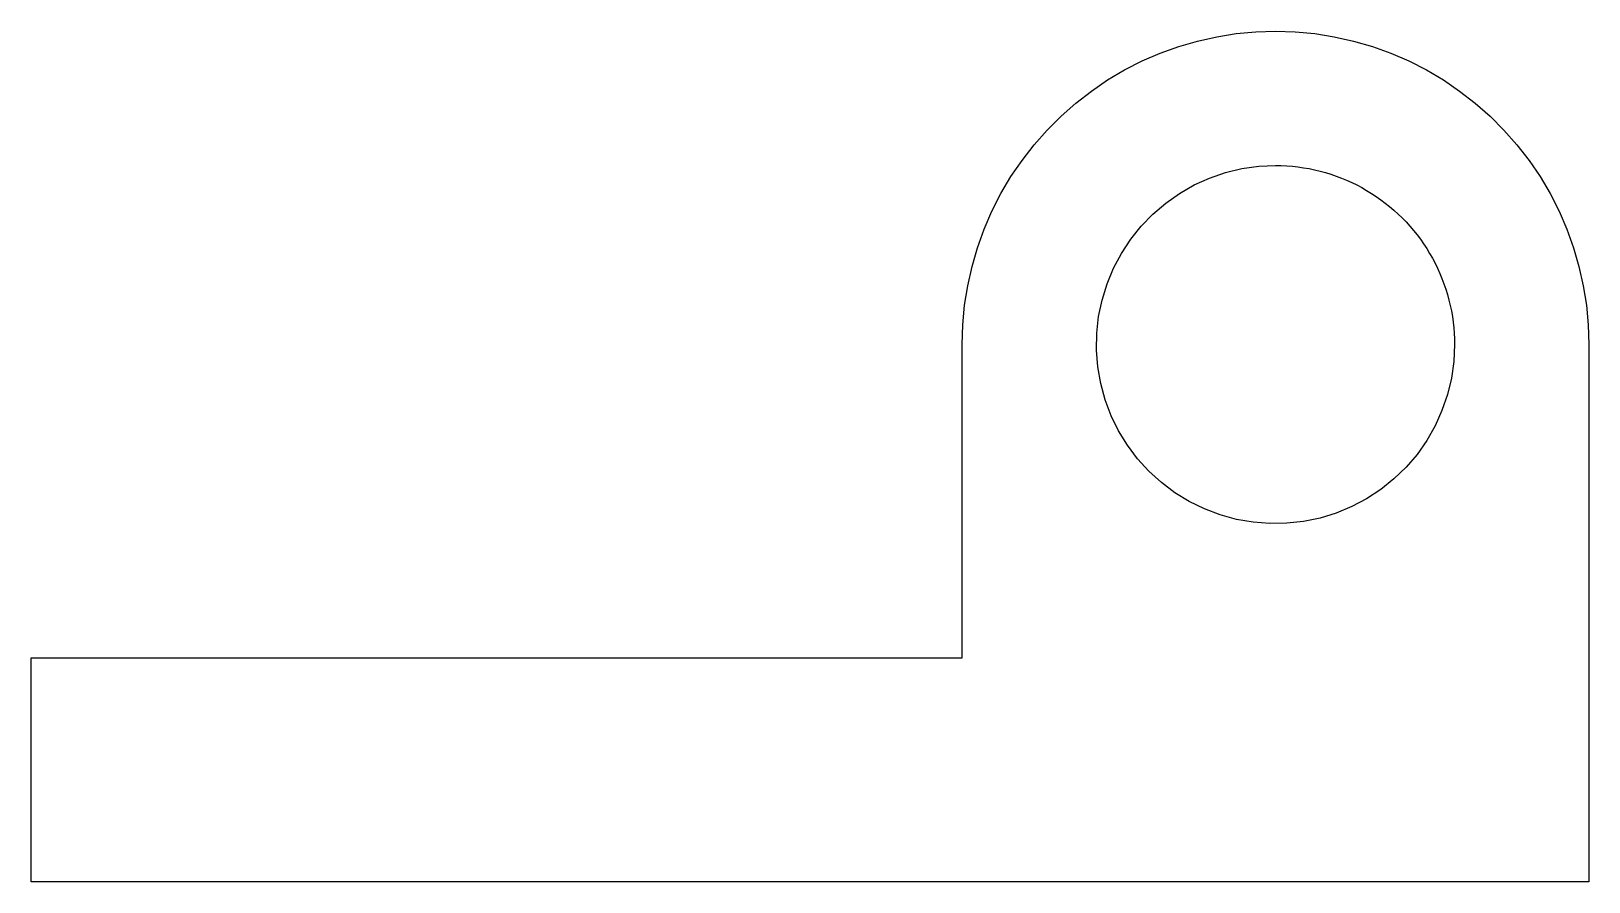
# Model space of a CAD drawing. Header units: metres. Extents: x -29.9 to 4.9, y 0 to 19.
import ezdxf

# ---------------------------------------------------------------- set-up
doc = ezdxf.new("R2010")
doc.units = ezdxf.units.M

msp = doc.modelspace()

# ---------------------------------------------------------------- linework, layer by layer
for points in [[(-9.1, 12), (-9.086, 12.44), (-9.045, 12.877), (-8.976, 13.312), (-8.88, 13.741), (-8.757, 14.163), (-8.608, 14.577), (-8.434, 14.98), (-8.234, 15.372), (-8.01, 15.751), (-7.763, 16.114), (-7.494, 16.462), (-7.203, 16.792), (-6.892, 17.103), (-6.562, 17.394), (-6.214, 17.663), (-5.851, 17.91), (-5.472, 18.134), (-5.08, 18.334), (-4.677, 18.508), (-4.263, 18.657), (-3.841, 18.78), (-3.412, 18.876), (-2.977, 18.945), (-2.54, 18.986), (-2.1, 19), (-1.66, 18.986), (-1.223, 18.945), (-0.788, 18.876), (-0.359, 18.78), (0.063, 18.657), (0.477, 18.508), (0.88, 18.334), (1.272, 18.134), (1.651, 17.91), (2.014, 17.663), (2.362, 17.394), (2.692, 17.103), (3.003, 16.792), (3.294, 16.462), (3.563, 16.114), (3.81, 15.751), (4.034, 15.372), (4.234, 14.98), (4.408, 14.577), (4.557, 14.163), (4.68, 13.741), (4.776, 13.312), (4.845, 12.877), (4.886, 12.44), (4.9, 12)], [(1.9, 12), (1.882, 11.624), (1.829, 11.25), (1.741, 10.884), (1.619, 10.528), (1.464, 10.184), (1.277, 9.857), (1.061, 9.548), (0.816, 9.262), (0.545, 9), (0.251, 8.764), (-0.064, 8.557), (-0.397, 8.381), (-0.745, 8.236), (-1.105, 8.126), (-1.474, 8.049), (-1.849, 8.008), (-2.226, 8.002), (-2.601, 8.032), (-2.973, 8.096), (-3.336, 8.196), (-3.689, 8.329), (-4.027, 8.495), (-4.348, 8.692), (-4.65, 8.918), (-4.928, 9.172), (-5.182, 9.45), (-5.408, 9.752), (-5.605, 10.073), (-5.771, 10.411), (-5.904, 10.764), (-6.004, 11.127), (-6.068, 11.499), (-6.098, 11.874), (-6.092, 12.251), (-6.051, 12.626), (-5.974, 12.995), (-5.864, 13.355), (-5.719, 13.703), (-5.543, 14.036), (-5.336, 14.351), (-5.1, 14.645), (-4.838, 14.916), (-4.552, 15.161), (-4.243, 15.377), (-3.916, 15.564), (-3.572, 15.719), (-3.216, 15.841), (-2.85, 15.929), (-2.476, 15.982), (-2.1, 16)], [(-2.1, 16), (-1.974, 15.998), (-1.849, 15.992), (-1.724, 15.982), (-1.599, 15.968), (-1.474, 15.951), (-1.35, 15.929), (-1.227, 15.904), (-1.105, 15.874), (-0.984, 15.841), (-0.864, 15.804), (-0.745, 15.764), (-0.628, 15.719), (-0.511, 15.671), (-0.397, 15.619), (-0.284, 15.564), (-0.173, 15.505), (-0.064, 15.443), (0.043, 15.377), (0.148, 15.308), (0.251, 15.236), (0.352, 15.161), (0.45, 15.082), (0.545, 15), (0.638, 14.916), (0.728, 14.828), (0.816, 14.738), (0.9, 14.645), (0.982, 14.55), (1.061, 14.452), (1.136, 14.351), (1.208, 14.248), (1.277, 14.143), (1.343, 14.036), (1.405, 13.927), (1.464, 13.816), (1.519, 13.703), (1.571, 13.589), (1.619, 13.472), (1.664, 13.355), (1.704, 13.236), (1.741, 13.116), (1.774, 12.995), (1.804, 12.873), (1.829, 12.75), (1.851, 12.626), (1.868, 12.501), (1.882, 12.376), (1.892, 12.251), (1.898, 12.126), (1.9, 12)], [(-9.1, 5), (-9.1, 5.14), (-9.1, 5.28), (-9.1, 5.42), (-9.1, 5.56), (-9.1, 5.7), (-9.1, 5.84), (-9.1, 5.98), (-9.1, 6.12), (-9.1, 6.26), (-9.1, 6.4), (-9.1, 6.54), (-9.1, 6.68), (-9.1, 6.82), (-9.1, 6.96), (-9.1, 7.1), (-9.1, 7.24), (-9.1, 7.38), (-9.1, 7.52), (-9.1, 7.66), (-9.1, 7.8), (-9.1, 7.94), (-9.1, 8.08), (-9.1, 8.22), (-9.1, 8.36), (-9.1, 8.5), (-9.1, 8.64), (-9.1, 8.78), (-9.1, 8.92), (-9.1, 9.06), (-9.1, 9.2), (-9.1, 9.34), (-9.1, 9.48), (-9.1, 9.62), (-9.1, 9.76), (-9.1, 9.9), (-9.1, 10.04), (-9.1, 10.18), (-9.1, 10.32), (-9.1, 10.46), (-9.1, 10.6), (-9.1, 10.74), (-9.1, 10.88), (-9.1, 11.02), (-9.1, 11.16), (-9.1, 11.3), (-9.1, 11.44), (-9.1, 11.58), (-9.1, 11.72), (-9.1, 11.86), (-9.1, 12)], [(-9.1, 5), (-9.1, 5.14), (-9.1, 5.28), (-9.1, 5.42), (-9.1, 5.56), (-9.1, 5.7), (-9.1, 5.84), (-9.1, 5.98), (-9.1, 6.12), (-9.1, 6.26), (-9.1, 6.4), (-9.1, 6.54), (-9.1, 6.68), (-9.1, 6.82), (-9.1, 6.96), (-9.1, 7.1), (-9.1, 7.24), (-9.1, 7.38), (-9.1, 7.52), (-9.1, 7.66), (-9.1, 7.8), (-9.1, 7.94), (-9.1, 8.08), (-9.1, 8.22), (-9.1, 8.36), (-9.1, 8.5), (-9.1, 8.64), (-9.1, 8.78), (-9.1, 8.92), (-9.1, 9.06), (-9.1, 9.2), (-9.1, 9.34), (-9.1, 9.48), (-9.1, 9.62), (-9.1, 9.76), (-9.1, 9.9), (-9.1, 10.04), (-9.1, 10.18), (-9.1, 10.32), (-9.1, 10.46), (-9.1, 10.6), (-9.1, 10.74), (-9.1, 10.88), (-9.1, 11.02), (-9.1, 11.16), (-9.1, 11.3), (-9.1, 11.44), (-9.1, 11.58), (-9.1, 11.72), (-9.1, 11.86), (-9.1, 12)], [(4.9, 12), (4.9, 11.76), (4.9, 11.52), (4.9, 11.28), (4.9, 11.04), (4.9, 10.8), (4.9, 10.56), (4.9, 10.32), (4.9, 10.08), (4.9, 9.84), (4.9, 9.6), (4.9, 9.36), (4.9, 9.12), (4.9, 8.88), (4.9, 8.64), (4.9, 8.4), (4.9, 8.16), (4.9, 7.92), (4.9, 7.68), (4.9, 7.44), (4.9, 7.2), (4.9, 6.96), (4.9, 6.72), (4.9, 6.48), (4.9, 6.24), (4.9, 6), (4.9, 5.76), (4.9, 5.52), (4.9, 5.28), (4.9, 5.04), (4.9, 4.8), (4.9, 4.56), (4.9, 4.32), (4.9, 4.08), (4.9, 3.84), (4.9, 3.6), (4.9, 3.36), (4.9, 3.12), (4.9, 2.88), (4.9, 2.64), (4.9, 2.4), (4.9, 2.16), (4.9, 1.92), (4.9, 1.68), (4.9, 1.44), (4.9, 1.2), (4.9, 0.96), (4.9, 0.72), (4.9, 0.48), (4.9, 0.24), (4.9, 0)], [(-29.9, 0), (-29.9, 0.1), (-29.9, 0.2), (-29.9, 0.3), (-29.9, 0.4), (-29.9, 0.5), (-29.9, 0.6), (-29.9, 0.7), (-29.9, 0.8), (-29.9, 0.9), (-29.9, 1), (-29.9, 1.1), (-29.9, 1.2), (-29.9, 1.3), (-29.9, 1.4), (-29.9, 1.5), (-29.9, 1.6), (-29.9, 1.7), (-29.9, 1.8), (-29.9, 1.9), (-29.9, 2), (-29.9, 2.1), (-29.9, 2.2), (-29.9, 2.3), (-29.9, 2.4), (-29.9, 2.5), (-29.9, 2.6), (-29.9, 2.7), (-29.9, 2.8), (-29.9, 2.9), (-29.9, 3), (-29.9, 3.1), (-29.9, 3.2), (-29.9, 3.3), (-29.9, 3.4), (-29.9, 3.5), (-29.9, 3.6), (-29.9, 3.7), (-29.9, 3.8), (-29.9, 3.9), (-29.9, 4), (-29.9, 4.1), (-29.9, 4.2), (-29.9, 4.3), (-29.9, 4.4), (-29.9, 4.5), (-29.9, 4.6), (-29.9, 4.7), (-29.9, 4.8), (-29.9, 4.9), (-29.9, 5)], [(-29.9, 5), (-29.484, 5), (-29.068, 5), (-28.652, 5), (-28.236, 5), (-27.82, 5), (-27.404, 5), (-26.988, 5), (-26.572, 5), (-26.156, 5), (-25.74, 5), (-25.324, 5), (-24.908, 5), (-24.492, 5), (-24.076, 5), (-23.66, 5), (-23.244, 5), (-22.828, 5), (-22.412, 5), (-21.996, 5), (-21.58, 5), (-21.164, 5), (-20.748, 5), (-20.332, 5), (-19.916, 5), (-19.5, 5), (-19.084, 5), (-18.668, 5), (-18.252, 5), (-17.836, 5), (-17.42, 5), (-17.004, 5), (-16.588, 5), (-16.172, 5), (-15.756, 5), (-15.34, 5), (-14.924, 5), (-14.508, 5), (-14.092, 5), (-13.676, 5), (-13.26, 5), (-12.844, 5), (-12.428, 5), (-12.012, 5), (-11.596, 5), (-11.18, 5), (-10.764, 5), (-10.348, 5), (-9.932, 5), (-9.516, 5), (-9.1, 5)], [(-20, 5), (-19.782, 5), (-19.564, 5), (-19.346, 5), (-19.128, 5), (-18.91, 5), (-18.692, 5), (-18.474, 5), (-18.256, 5), (-18.038, 5), (-17.82, 5), (-17.602, 5), (-17.384, 5), (-17.166, 5), (-16.948, 5), (-16.73, 5), (-16.512, 5), (-16.294, 5), (-16.076, 5), (-15.858, 5), (-15.64, 5), (-15.422, 5), (-15.204, 5), (-14.986, 5), (-14.768, 5), (-14.55, 5), (-14.332, 5), (-14.114, 5), (-13.896, 5), (-13.678, 5), (-13.46, 5), (-13.242, 5), (-13.024, 5), (-12.806, 5), (-12.588, 5), (-12.37, 5), (-12.152, 5), (-11.934, 5), (-11.716, 5), (-11.498, 5), (-11.28, 5), (-11.062, 5), (-10.844, 5), (-10.626, 5), (-10.408, 5), (-10.19, 5), (-9.972, 5), (-9.754, 5), (-9.536, 5), (-9.318, 5), (-9.1, 5)], [(4.9, 0), (4.204, 0), (3.508, 0), (2.812, 0), (2.116, 0), (1.42, 0), (0.724, 0), (0.028, 0), (-0.668, 0), (-1.364, 0), (-2.06, 0), (-2.756, 0), (-3.452, 0), (-4.148, 0), (-4.844, 0), (-5.54, 0), (-6.236, 0), (-6.932, 0), (-7.628, 0), (-8.324, 0), (-9.02, 0), (-9.716, 0), (-10.412, 0), (-11.108, 0), (-11.804, 0), (-12.5, 0), (-13.196, 0), (-13.892, 0), (-14.588, 0), (-15.284, 0), (-15.98, 0), (-16.676, 0), (-17.372, 0), (-18.068, 0), (-18.764, 0), (-19.46, 0), (-20.156, 0), (-20.852, 0), (-21.548, 0), (-22.244, 0), (-22.94, 0), (-23.636, 0), (-24.332, 0), (-25.028, 0), (-25.724, 0), (-26.42, 0), (-27.116, 0), (-27.812, 0), (-28.508, 0), (-29.204, 0), (-29.9, 0)]]:
    msp.add_lwpolyline(points)

doc.saveas('drawing.dxf')
